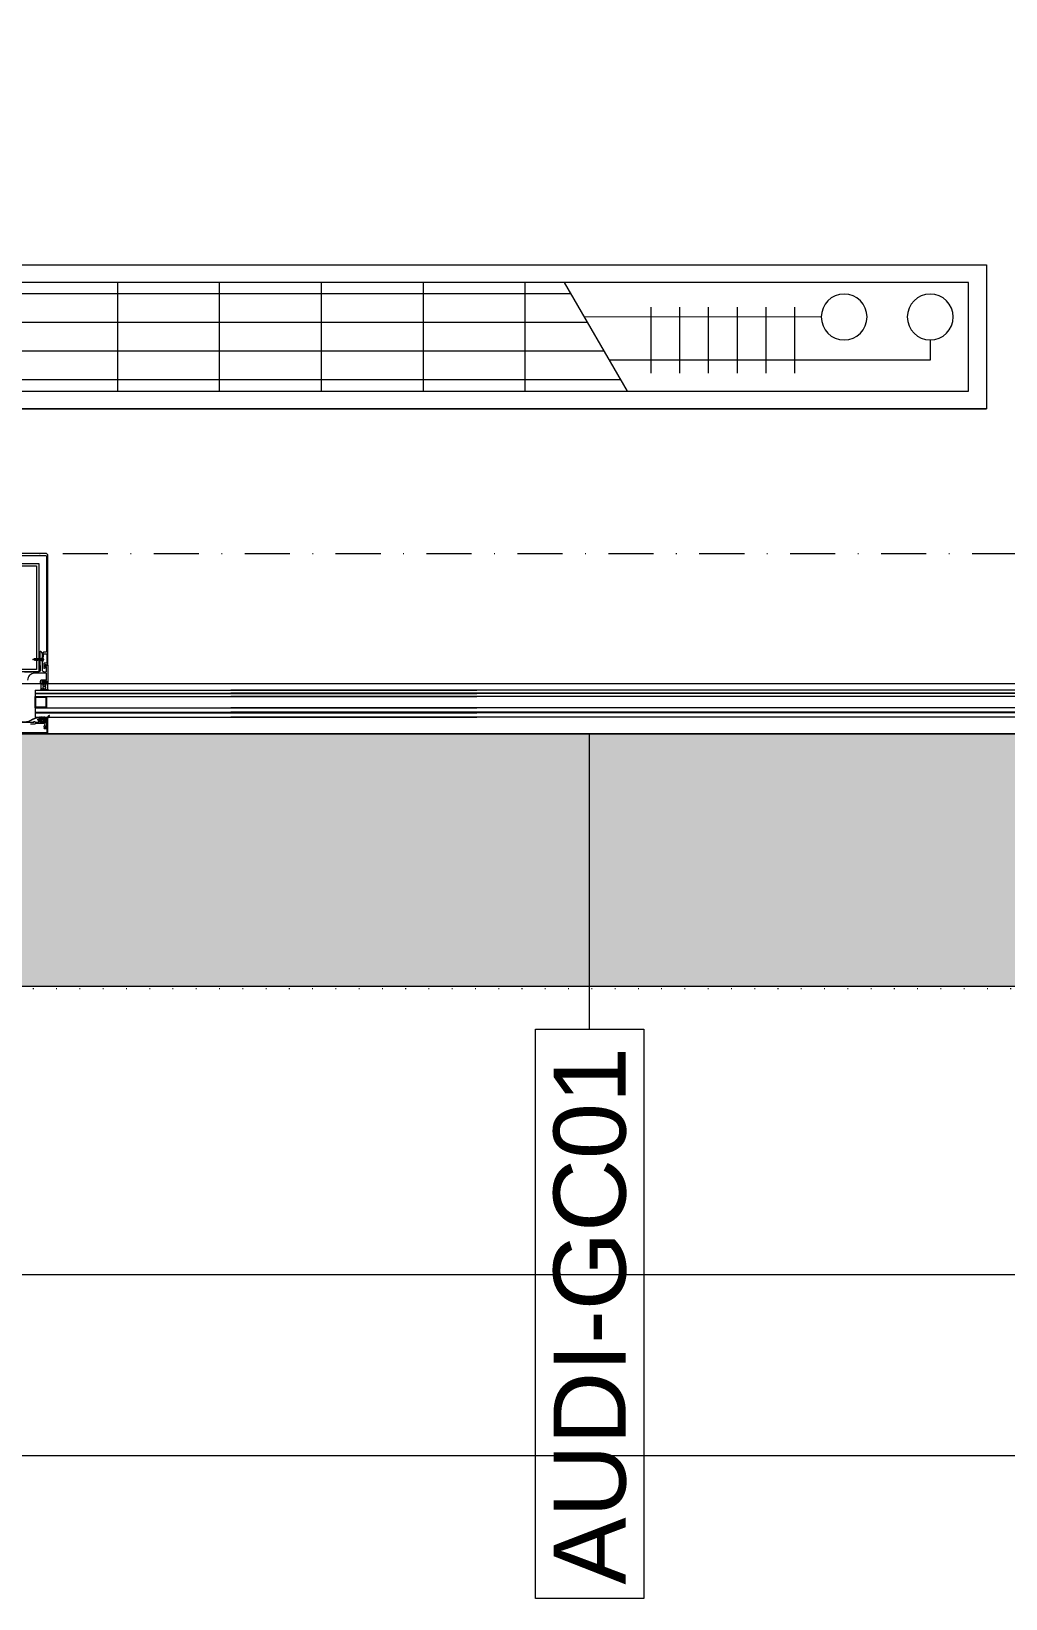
# Model space of a CAD drawing. Extents: x -1701 to 23780, y -363 to 7742.
# Drawn here: x 2390.1 to 2525.2, y 200.1 to 417.3 of the extents above; entities that cross this region are included whole.
import ezdxf
from ezdxf.enums import TextEntityAlignment as Align

# ---------------------------------------------------------------- set-up
doc = ezdxf.new("R2010")
doc.units = 0
doc.header["$LTSCALE"] = 25
doc.header["$MEASUREMENT"] = 0
doc.header["$PDMODE"] = 1
doc.linetypes.add('Audi$0$DASHDOT2', pattern=[0.5, 0.25, -0.125, 0, -0.125])
doc.linetypes.add('Audi$0$DOT2', pattern=[0.125, 0, -0.125])
doc.layers.get('0').update_dxf_attribs({"color": 9, "lineweight": 9})
doc.layers.get('Defpoints').update_dxf_attribs({"color": 9, "lineweight": 9})
for name, color, linetype, lineweight in [('Audi$0$06D', 8, 'Continuous', 9), ('Audi$0$09', 8, 'Continuous', 9), ('Audi$0$10', 8, 'Continuous', 9), ('Audi$0$15', 8, 'Continuous', 9), ('Audi$0$20', 8, 'Audi$0$DOT2', 9), ('Audi$0$22', 8, 'Continuous', 9), ('Audi$0$24', 8, 'Audi$0$DASHDOT2', 9), ('Audi$0$25', 8, 'Continuous', 9), ('Audi$0$32', 8, 'Continuous', 9)]:
    doc.layers.add(name, color=color, linetype=linetype, lineweight=lineweight)
doc.styles.add('Audi$0$Arial', font='arial.ttf', dxfattribs={"height": 2.5})
doc.styles.add('Audi$0$MuuM_TEXT-STANDART', font='ARIALN.TTF')
doc.dimstyles.new('Audi$0$MuuM_DIM50', dxfattribs={"dimscale": 5, "dimtxt": 2, "dimasz": 1, "dimexe": 1, "dimexo": 1, "dimgap": 1, "dimtad": 1, "dimdec": 1, "dimrnd": 0.5, "dimdsep": 46, "dimtxsty": 'Audi$0$MuuM_TEXT-STANDART', "dimblk": 'Audi$0$_ArchTick', "dimcen": 0, "dimdle": 0.15, "dimclrd": 256, "dimclre": 256, "dimclrt": 256, "dimadec": 0, "dimazin": 0, "dimtfac": 5, "dimtdec": 1, "dimtix": 1, "dimtmove": 2, "dimatfit": 3, "dimldrblk": 'Audi$0$_Dot', "dimfxl": 3, "dimfxlon": 1, "dimtolj": 1, "dimlwd": -1, "dimlwe": -1, "dimarcsym": 0})

# ---------------------------------------------------------------- blocks, each defined once
blk = doc.blocks.new('Audi$0$p-konvektor_audi')
for p, q in [((250, 89.48), (0, 89.47)), ((250, 89.47), (0, 89.48)), ((0, 89.48), (0, 69.47)), ((250, 69.47), (250, 89.47)), ((16.61, 71.95), (16.6, 86.99)), ((30.73, 71.95), (30.72, 86.99)), ((44.85, 71.95), (44.84, 86.99)), ((58.96, 71.95), (58.96, 86.99)), ((73.08, 71.95), (73.08, 86.99)), ((87.2, 71.95), (87.2, 86.99)), ((101.32, 71.95), (101.32, 86.99)), ((115.44, 71.95), (115.44, 86.99)), ((129.56, 71.95), (129.56, 86.99)), ((143.68, 71.95), (143.68, 86.98)), ((157.8, 71.95), (157.8, 86.98)), ((171.92, 71.94), (171.92, 86.98)), ((186.04, 71.94), (186.04, 86.98)), ((191.48, 71.95), (200.19, 86.99)), ((199.29, 85.44), (2.49, 85.42)), ((242.21, 82.69), (197.7, 82.69)), ((203.55, 84.5), (203.55, 75.36)), ((207.52, 84.5), (207.52, 75.36)), ((211.5, 84.5), (211.5, 75.36)), ((215.48, 84.5), (215.48, 75.36)), ((219.45, 84.5), (219.45, 75.36)), ((223.43, 84.5), (223.43, 75.36)), ((242.21, 79.91), (242.21, 82.69)), ((196.99, 81.46), (2.49, 81.45)), ((194.68, 77.48), (2.49, 77.47)), ((227.1, 76.72), (194.25, 76.73)), ((192.38, 73.51), (2.49, 73.49)), ((0, 69.47), (250, 69.47))]:
    blk.add_line(p, q)
for points in [[(250, 89.47), (0, 89.47), (0, 69.47), (250, 69.47)], [(247.51, 86.99), (247.51, 71.95), (2.49, 71.95), (2.49, 86.99)]]:
    blk.add_lwpolyline(points, close=True)
for centre in [(230.28, 76.72), (242.21, 76.72)]:
    blk.add_circle(centre, 3.18)
blk = doc.blocks.new('*U4860')
at = {"layer": 'Audi$0$10'}
h = blk.add_hatch(dxfattribs=at)
h.set_pattern_fill('LINE', color=256, scale=0.666667, angle=585, style=0)
h.set_pattern_definition([(45, (-54.08257, -143.59187), (-0.058925565, 0.058925565), [])])
edge = h.paths.add_edge_path()
edge.add_arc((3.72, -23.02), 0.625, 117.2, 157.3388)
edge.add_arc((3, -22.7), 0.162, 270.1027, 332.96, ccw=False)
edge.add_line((3, -22.86), (2.92, -22.86))
edge.add_line((2.92, -22.86), (2.91, -22.86))
edge.add_line((2.91, -22.86), (2.9, -22.86))
edge.add_line((2.9, -22.86), (2.89, -22.86))
edge.add_line((2.89, -22.86), (2.89, -22.86))
edge.add_line((2.89, -22.86), (2.88, -22.85))
edge.add_line((2.88, -22.85), (2.87, -22.85))
edge.add_line((2.87, -22.85), (2.87, -22.84))
edge.add_line((2.87, -22.84), (2.86, -22.84))
edge.add_line((2.86, -22.84), (2.86, -22.83))
edge.add_line((2.86, -22.83), (2.86, -22.81))
edge.add_line((2.86, -22.81), (2.86, -22.74))
edge.add_line((2.86, -22.74), (2.86, -22.73))
edge.add_line((2.86, -22.73), (2.86, -22.73))
edge.add_line((2.86, -22.73), (2.86, -22.73))
edge.add_line((2.86, -22.73), (2.86, -22.73))
edge.add_line((2.86, -22.73), (2.85, -22.72))
edge.add_line((2.85, -22.72), (2.85, -22.72))
edge.add_line((2.85, -22.72), (2.85, -22.72))
edge.add_line((2.85, -22.72), (2.84, -22.72))
edge.add_line((2.84, -22.72), (2.84, -22.72))
edge.add_line((2.84, -22.72), (2.76, -22.72))
edge.add_line((2.76, -22.72), (2.76, -22.72))
edge.add_line((2.76, -22.72), (2.75, -22.72))
edge.add_line((2.75, -22.72), (2.75, -22.72))
edge.add_line((2.75, -22.72), (2.75, -22.72))
edge.add_line((2.75, -22.72), (2.74, -22.72))
edge.add_line((2.74, -22.72), (2.74, -22.73))
edge.add_line((2.74, -22.73), (2.74, -22.73))
edge.add_line((2.74, -22.73), (2.74, -22.73))
edge.add_line((2.74, -22.73), (2.74, -22.74))
edge.add_line((2.74, -22.74), (2.74, -22.81))
edge.add_line((2.74, -22.81), (2.74, -22.82))
edge.add_line((2.74, -22.82), (2.74, -22.83))
edge.add_line((2.74, -22.83), (2.73, -22.84))
edge.add_line((2.73, -22.84), (2.73, -22.84))
edge.add_line((2.73, -22.84), (2.72, -22.85))
edge.add_line((2.72, -22.85), (2.72, -22.85))
edge.add_line((2.72, -22.85), (2.71, -22.86))
edge.add_line((2.71, -22.86), (2.7, -22.86))
edge.add_line((2.7, -22.86), (2.69, -22.86))
edge.add_line((2.69, -22.86), (2.68, -22.86))
edge.add_line((2.68, -22.86), (2.67, -22.86))
edge.add_line((2.67, -22.86), (2.67, -22.86))
edge.add_line((2.67, -22.86), (2.66, -22.85))
edge.add_line((2.66, -22.85), (2.65, -22.85))
edge.add_line((2.65, -22.85), (2.65, -22.84))
edge.add_line((2.65, -22.84), (2.64, -22.84))
edge.add_line((2.64, -22.84), (2.64, -22.83))
edge.add_line((2.64, -22.83), (2.64, -22.81))
edge.add_line((2.64, -22.81), (2.64, -22.74))
edge.add_line((2.64, -22.74), (2.64, -22.73))
edge.add_line((2.64, -22.73), (2.64, -22.73))
edge.add_line((2.64, -22.73), (2.64, -22.73))
edge.add_line((2.64, -22.73), (2.64, -22.73))
edge.add_line((2.64, -22.73), (2.63, -22.72))
edge.add_line((2.63, -22.72), (2.63, -22.72))
edge.add_line((2.63, -22.72), (2.63, -22.72))
edge.add_line((2.63, -22.72), (2.62, -22.72))
edge.add_line((2.62, -22.72), (2.62, -22.72))
edge.add_line((2.62, -22.72), (2.54, -22.72))
edge.add_line((2.54, -22.72), (2.54, -22.72))
edge.add_line((2.54, -22.72), (2.53, -22.72))
edge.add_line((2.53, -22.72), (2.53, -22.72))
edge.add_line((2.53, -22.72), (2.53, -22.72))
edge.add_line((2.53, -22.72), (2.52, -22.72))
edge.add_line((2.52, -22.72), (2.52, -22.73))
edge.add_line((2.52, -22.73), (2.52, -22.73))
edge.add_line((2.52, -22.73), (2.52, -22.73))
edge.add_line((2.52, -22.73), (2.52, -22.74))
edge.add_line((2.52, -22.74), (2.52, -22.81))
edge.add_line((2.52, -22.81), (2.52, -22.82))
edge.add_line((2.52, -22.82), (2.52, -22.83))
edge.add_line((2.52, -22.83), (2.51, -22.84))
edge.add_line((2.51, -22.84), (2.51, -22.84))
edge.add_line((2.51, -22.84), (2.5, -22.85))
edge.add_line((2.5, -22.85), (2.5, -22.85))
edge.add_line((2.5, -22.85), (2.49, -22.86))
edge.add_line((2.49, -22.86), (2.48, -22.86))
edge.add_line((2.48, -22.86), (2.47, -22.86))
edge.add_line((2.47, -22.86), (2.46, -22.86))
edge.add_line((2.46, -22.86), (2.45, -22.86))
edge.add_line((2.45, -22.86), (2.45, -22.86))
edge.add_line((2.45, -22.86), (2.44, -22.85))
edge.add_line((2.44, -22.85), (2.43, -22.85))
edge.add_line((2.43, -22.85), (2.43, -22.84))
edge.add_line((2.43, -22.84), (2.42, -22.84))
edge.add_line((2.42, -22.84), (2.42, -22.83))
edge.add_line((2.42, -22.83), (2.42, -22.81))
edge.add_line((2.42, -22.81), (2.42, -22.74))
edge.add_line((2.42, -22.74), (2.42, -22.73))
edge.add_line((2.42, -22.73), (2.42, -22.73))
edge.add_line((2.42, -22.73), (2.42, -22.73))
edge.add_line((2.42, -22.73), (2.42, -22.73))
edge.add_line((2.42, -22.73), (2.41, -22.72))
edge.add_line((2.41, -22.72), (2.41, -22.72))
edge.add_line((2.41, -22.72), (2.41, -22.72))
edge.add_line((2.41, -22.72), (2.4, -22.72))
edge.add_line((2.4, -22.72), (2.4, -22.72))
edge.add_line((2.4, -22.72), (2.32, -22.72))
edge.add_line((2.32, -22.72), (2.32, -22.72))
edge.add_line((2.32, -22.72), (2.31, -22.72))
edge.add_line((2.31, -22.72), (2.31, -22.72))
edge.add_line((2.31, -22.72), (2.31, -22.72))
edge.add_line((2.31, -22.72), (2.3, -22.72))
edge.add_line((2.3, -22.72), (2.3, -22.73))
edge.add_line((2.3, -22.73), (2.3, -22.73))
edge.add_line((2.3, -22.73), (2.3, -22.73))
edge.add_line((2.3, -22.73), (2.3, -22.74))
edge.add_line((2.3, -22.74), (2.3, -22.81))
edge.add_line((2.3, -22.81), (2.3, -22.82))
edge.add_line((2.3, -22.82), (2.3, -22.83))
edge.add_line((2.3, -22.83), (2.29, -22.84))
edge.add_line((2.29, -22.84), (2.29, -22.84))
edge.add_line((2.29, -22.84), (2.28, -22.85))
edge.add_line((2.28, -22.85), (2.28, -22.85))
edge.add_line((2.28, -22.85), (2.27, -22.86))
edge.add_line((2.27, -22.86), (2.26, -22.86))
edge.add_line((2.26, -22.86), (2.25, -22.86))
edge.add_line((2.25, -22.86), (2.24, -22.86))
edge.add_line((2.24, -22.86), (2.23, -22.86))
edge.add_line((2.23, -22.86), (2.23, -22.86))
edge.add_line((2.23, -22.86), (2.22, -22.85))
edge.add_line((2.22, -22.85), (2.21, -22.85))
edge.add_line((2.21, -22.85), (2.21, -22.84))
edge.add_line((2.21, -22.84), (2.2, -22.84))
edge.add_line((2.2, -22.84), (2.2, -22.83))
edge.add_line((2.2, -22.83), (2.2, -22.81))
edge.add_line((2.2, -22.81), (2.2, -22.74))
edge.add_line((2.2, -22.74), (2.2, -22.73))
edge.add_line((2.2, -22.73), (2.2, -22.73))
edge.add_line((2.2, -22.73), (2.2, -22.73))
edge.add_line((2.2, -22.73), (2.2, -22.73))
edge.add_line((2.2, -22.73), (2.19, -22.72))
edge.add_line((2.19, -22.72), (2.19, -22.72))
edge.add_line((2.19, -22.72), (2.19, -22.72))
edge.add_line((2.19, -22.72), (2.18, -22.72))
edge.add_line((2.18, -22.72), (2.18, -22.72))
edge.add_line((2.18, -22.72), (2.1, -22.72))
edge.add_line((2.1, -22.72), (2.1, -22.72))
edge.add_line((2.1, -22.72), (2.09, -22.72))
edge.add_line((2.09, -22.72), (2.09, -22.72))
edge.add_line((2.09, -22.72), (2.09, -22.72))
edge.add_line((2.09, -22.72), (2.08, -22.72))
edge.add_line((2.08, -22.72), (2.08, -22.73))
edge.add_line((2.08, -22.73), (2.08, -22.73))
edge.add_line((2.08, -22.73), (2.08, -22.73))
edge.add_line((2.08, -22.73), (2.08, -22.74))
edge.add_line((2.08, -22.74), (2.08, -22.99))
edge.add_arc((2.11, -22.99), 0.03, 180, 270)
edge.add_line((2.11, -23.02), (2.29, -23.02))
edge.add_line((2.29, -23.02), (2.29, -23.19))
edge.add_line((2.29, -23.19), (2.22, -23.21))
edge.add_arc((2.23, -23.26), 0.05, 104.5985, 212.0394)
edge.add_arc((2.27, -23.23), 0.1, 212.0394, 243.6122)
edge.add_arc((2.52, -22.73), 0.662, 243.6122, 296.3878)
edge.add_arc((2.77, -23.23), 0.1, 296.3878, 327.9606)
edge.add_arc((2.82, -23.26), 0.05, 327.9606, 435.4015)
edge.add_line((2.83, -23.21), (2.75, -23.19))
edge.add_line((2.75, -23.19), (2.75, -23.02))
edge.add_line((2.75, -23.02), (3.17, -23.02))
edge.add_arc((3.17, -22.97), 0.05, 270, 346.8402)
edge.add_arc((3.97, -23.12), 0.763, 128.6618, 169.1202, ccw=False)
edge.add_arc((3.45, -22.51), 0.0486, 333.0293, 465.4317)
edge = h.paths.add_edge_path(flags=16)
edge.add_arc((2.62, -23.22), 0.03, 280.824, 360)
edge.add_line((2.65, -23.22), (2.65, -23.05))
edge.add_arc((2.62, -23.05), 0.03, 360, 450)
edge.add_line((2.62, -23.02), (2.42, -23.02))
edge.add_arc((2.42, -23.05), 0.03, 90, 180)
edge.add_line((2.39, -23.05), (2.39, -23.22))
edge.add_arc((2.42, -23.22), 0.03, 180, 259.176)
edge.add_arc((2.52, -22.69), 0.562, 259.176, 280.824)
for p, q in [((1.17, -14.71), (1.18, -14.7)), ((1.18, -14.72), (1.17, -14.71)), ((1.18, -14.7), (1.36, -14.62)), ((1.41, -14.81), (1.18, -14.72)), ((1.4, -14.61), (1.31, -14.77)), ((1.31, -14.77), (1.36, -14.62)), ((1.36, -14.62), (1.38, -14.59)), ((1.38, -14.59), (1.36, -14.68)), ((1.36, -14.68), (1.37, -14.66)), ((1.37, -14.66), (1.39, -14.59)), ((1.38, -14.59), (1.39, -14.59)), ((1.39, -14.59), (1.4, -14.61)), ((1.4, -14.61), (1.44, -14.59)), ((1.41, -14.82), (1.46, -14.59)), ((1.41, -14.82), (1.41, -14.81)), ((1.43, -14.85), (1.41, -14.82)), ((1.48, -14.56), (1.43, -14.85)), ((1.44, -14.85), (1.43, -14.85)), ((1.44, -14.85), (1.49, -14.56)), ((1.44, -14.59), (1.46, -14.59)), ((1.46, -14.82), (1.44, -14.85)), ((1.46, -14.59), (1.48, -14.56)), ((1.51, -14.82), (1.46, -14.82)), ((1.48, -14.56), (1.49, -14.56)), ((1.49, -14.56), (1.51, -14.59)), ((1.51, -14.82), (1.55, -14.59)), ((1.51, -14.59), (1.55, -14.59)), ((1.53, -14.85), (1.51, -14.82)), ((1.53, -14.85), (1.58, -14.56)), ((1.57, -14.56), (1.53, -14.85)), ((1.55, -14.82), (1.53, -14.85)), ((1.55, -14.82), (1.53, -14.85)), ((1.53, -14.85), (1.53, -14.85)), ((1.55, -14.59), (1.57, -14.56)), ((1.6, -14.59), (1.55, -14.82)), ((1.6, -14.82), (1.55, -14.82)), ((1.58, -14.56), (1.57, -14.56)), ((1.58, -14.56), (1.6, -14.59)), ((1.6, -14.82), (1.65, -14.59)), ((1.6, -14.59), (1.65, -14.59)), ((1.62, -14.85), (1.6, -14.82)), ((1.67, -14.56), (1.62, -14.85)), ((1.63, -14.85), (1.62, -14.85)), ((1.63, -14.85), (1.68, -14.56)), ((1.65, -14.82), (1.63, -14.85)), ((1.65, -14.82), (1.63, -14.85)), ((1.65, -14.59), (1.67, -14.56)), ((1.7, -14.59), (1.65, -14.82)), ((1.7, -14.82), (1.65, -14.82)), ((1.68, -14.56), (1.67, -14.56)), ((1.68, -14.56), (1.7, -14.59)), ((1.75, -14.59), (1.7, -14.59)), ((1.7, -14.82), (1.75, -14.59)), ((1.72, -14.85), (1.7, -14.82)), ((1.77, -14.56), (1.72, -14.85)), ((1.73, -14.85), (1.72, -14.85)), ((1.73, -14.85), (1.78, -14.56)), ((1.75, -14.82), (1.73, -14.85)), ((1.75, -14.82), (1.73, -14.85)), ((1.75, -14.59), (1.77, -14.56)), ((1.8, -14.59), (1.75, -14.82)), ((1.75, -14.82), (1.8, -14.82)), ((1.78, -14.56), (1.77, -14.56)), ((1.78, -14.56), (1.8, -14.59)), ((1.8, -14.82), (1.84, -14.59)), ((1.8, -14.59), (1.84, -14.59)), ((1.82, -14.85), (1.8, -14.82)), ((1.82, -14.85), (1.87, -14.56)), ((1.86, -14.56), (1.82, -14.85)), ((1.84, -14.82), (1.82, -14.85)), ((1.84, -14.82), (1.82, -14.85)), ((1.82, -14.85), (1.82, -14.85)), ((1.84, -14.59), (1.86, -14.56)), ((1.89, -14.59), (1.84, -14.82)), ((1.89, -14.82), (1.84, -14.82)), ((1.86, -14.56), (1.87, -14.56)), ((1.87, -14.56), (1.89, -14.59)), ((1.89, -14.59), (1.94, -14.59)), ((1.89, -14.82), (1.94, -14.59)), ((1.91, -14.85), (1.89, -14.82)), ((1.96, -14.56), (1.91, -14.85)), ((1.92, -14.85), (1.91, -14.85)), ((1.92, -14.85), (1.97, -14.56)), ((1.94, -14.82), (1.92, -14.85)), ((1.94, -14.82), (1.92, -14.85)), ((1.94, -14.59), (1.96, -14.56)), ((1.99, -14.59), (1.94, -14.82)), ((1.99, -14.82), (1.94, -14.82)), ((1.99, -14.82), (1.94, -14.82)), ((1.97, -14.56), (1.96, -14.56)), ((1.97, -14.56), (1.99, -14.59)), ((2.18, -14.59), (1.99, -14.59)), ((1.99, -14.82), (2.04, -14.59)), ((2.01, -14.85), (1.99, -14.82)), ((2.06, -14.56), (2.01, -14.85)), ((2.02, -14.85), (2.01, -14.85)), ((2.02, -14.85), (2.07, -14.56)), ((2.04, -14.82), (2.02, -14.85)), ((2.04, -14.82), (2.02, -14.85)), ((2.04, -14.59), (2.06, -14.56)), ((2.09, -14.59), (2.04, -14.82)), ((2.04, -14.82), (2.23, -14.82)), ((2.09, -14.82), (2.04, -14.82)), ((2.09, -14.82), (2.04, -14.82)), ((2.06, -14.56), (2.07, -14.56)), ((2.07, -14.56), (2.09, -14.59)), ((2.09, -14.82), (2.13, -14.59)), ((2.09, -14.59), (2.13, -14.59)), ((2.11, -14.85), (2.09, -14.82)), ((2.15, -14.56), (2.11, -14.85)), ((2.11, -14.85), (2.16, -14.56)), ((2.13, -14.82), (2.11, -14.85)), ((2.13, -14.82), (2.11, -14.85)), ((2.11, -14.85), (2.11, -14.85)), ((2.13, -14.59), (2.15, -14.56)), ((2.18, -14.59), (2.13, -14.82)), ((2.18, -14.82), (2.13, -14.82)), ((2.18, -14.82), (2.13, -14.82)), ((2.15, -14.56), (2.16, -14.56)), ((2.16, -14.56), (2.18, -14.59)), ((2.18, -14.82), (2.23, -14.59)), ((2.18, -14.59), (2.23, -14.59)), ((2.2, -14.85), (2.18, -14.82)), ((2.25, -14.56), (2.2, -14.85)), ((2.21, -14.85), (2.2, -14.85)), ((2.21, -14.85), (2.26, -14.56)), ((2.23, -14.82), (2.21, -14.85)), ((2.23, -14.82), (2.21, -14.85)), ((2.23, -14.59), (2.25, -14.56)), ((2.28, -14.59), (2.23, -14.82)), ((2.28, -14.82), (2.23, -14.82)), ((2.25, -14.56), (2.26, -14.56)), ((2.26, -14.56), (2.28, -14.59)), ((2.28, -14.59), (2.33, -14.59)), ((2.28, -14.82), (2.33, -14.59)), ((2.3, -14.85), (2.28, -14.82)), ((2.35, -14.56), (2.3, -14.85)), ((2.31, -14.85), (2.3, -14.85)), ((2.31, -14.85), (2.35, -14.56)), ((2.33, -14.82), (2.31, -14.85)), ((2.33, -14.82), (2.31, -14.85)), ((2.33, -14.59), (2.35, -14.56)), ((2.37, -14.59), (2.33, -14.82)), ((2.33, -14.82), (2.37, -14.82)), ((2.35, -14.56), (2.35, -14.56)), ((2.35, -14.56), (2.37, -14.59)), ((2.37, -14.59), (2.42, -14.59)), ((2.37, -14.82), (2.42, -14.59)), ((2.39, -14.85), (2.37, -14.82)), ((2.44, -14.56), (2.39, -14.85)), ((2.4, -14.85), (2.39, -14.85)), ((2.4, -14.85), (2.45, -14.56)), ((2.42, -14.82), (2.4, -14.85)), ((2.42, -14.82), (2.4, -14.85)), ((2.42, -14.59), (2.44, -14.56)), ((2.45, -14.69), (2.42, -14.82)), ((2.42, -14.82), (2.45, -14.82)), ((2.44, -14.56), (2.45, -14.56)), ((2.56, -14.43), (2.45, -14.43)), ((2.45, -14.98), (2.45, -14.43)), ((2.56, -14.98), (2.45, -14.98))]:
    blk.add_line(p, q, dxfattribs=at)
for points in [[(-2.95, -0.3), (2.95, -0.3), (2.95, -0.3, -0.414214), (3.05, -0.4), (3.05, -13.71), (2.64, -13.71, 0.267949), (2.62, -13.72), (2.47, -13.97, 0.131652), (2.47, -13.99), (2.47, -14.12, 0.131652), (2.47, -14.13), (2.58, -14.31, 0.267949), (2.6, -14.33), (2.64, -14.33, 0.414214), (2.67, -14.3), (2.67, -14.03), (2.74, -13.91), (3.1, -13.91), (3.1, -15.21), (2.75, -15.21, 0.414214), (2.7, -15.26), (2.7, -15.89, 0.650971), (2.78, -15.92), (2.95, -15.77, 0.508142), (2.95, -15.72), (2.88, -15.69), (2.88, -15.41), (3.05, -15.41, 0.432363), (3.15, -15.5), (3.22, -15.5, 0.477393), (3.25, -15.48), (3.25, -0.3, 0.414214), (2.95, 0), (2.95, 0), (-2.95, 0, 0.414214)], [(0, -16.41), (1.95, -16.41, 0.414214), (2.25, -16.11), (2.25, -15.61), (2.2, -15.5), (2.2, -13.57, -0.767327), (2.26, -13.55), (2.45, -13.89), (2.45, -14.68), (2.42, -14.71), (2.45, -14.74), (2.45, -16.11, 0.414214), (2.75, -16.41), (2.97, -16.41, 0.414214), (3.07, -16.31), (3.07, -15.66), (2.93, -15.66, -0.414214), (2.9, -15.63), (2.9, -15.61, -0.414214), (3, -15.51), (3.22, -15.51, -0.414214), (3.25, -15.54), (3.25, -16.61), (3.25, -18.08, -0.414214), (3.22, -18.11), (3.05, -18.11, -0.414214), (2.95, -18.01), (2.95, -17.99), (3.1, -17.99), (3.1, -17.69), (2.78, -17.69), (2.75, -17.66), (2.72, -17.69), (2.4, -17.69), (2.4, -17.99), (2.55, -17.99), (2.55, -18.01, -0.414214), (2.45, -18.11), (2.35, -18.11, -0.414214), (2.25, -18.01), (2.25, -17.69, -0.414214), (2.41, -17.53), (2.97, -17.53, 0.414214), (3.07, -17.43), (3.07, -16.71, 0.414214), (2.97, -16.61), (1.4, -16.61, 0.414214), (0.45, -17.56)], [(-1.3, -23.38), (1.3, -23.38), (1.3, -23.31, -0.414214), (1.33, -23.28), (1.42, -23.28, -0.414214), (1.45, -23.31), (1.45, -23.38), (2, -23.38), (2, -23.13), (1.88, -23.13, -0.414214), (1.85, -23.1), (1.85, -23.03, -0.414214), (1.9, -22.98), (2.25, -22.98, -0.414214), (2.3, -23.03), (2.3, -23.1, -0.414214), (2.27, -23.13), (2.15, -23.13), (2.15, -23.38), (2.88, -23.38), (2.95, -23.13), (2.83, -23.13, -0.414214), (2.8, -23.1), (2.8, -23.03, -0.414214), (2.85, -22.98), (3.05, -22.98, -0.493145), (3.12, -23.07), (2.98, -23.57), (3.08, -23.62, -0.414214), (3.09, -23.66), (2.87, -24.04, -1), (2.74, -23.96), (2.9, -23.68), (2.71, -23.58), (1.55, -23.58), (1.46, -23.67, -0.198912), (1.44, -23.68), (0.83, -23.68)], [(3.25, -22.7), (3.25, -22.75), (2.45, -22.75, 0.10228), (1.16, -23.02, -0.152313), (0, -23.38, -0.152313), (-1.16, -23.02, 0.159108), (-1.84, -22.75), (-3.02, -22.75), (-3.02, -22.7), (-1.84, -22.7, -0.158967), (-1.13, -22.98, 0.152054), (0, -23.33, 0.152944), (1.13, -22.98, -0.10266), (2.45, -22.7), (3.25, -22.7)]]:
    blk.add_lwpolyline(points, format="xyb", dxfattribs=at)
for points in [[(-2, -1.41), (2, -1.41), (2, -16.41), (-2, -16.41)], [(-1.7, -1.71), (1.7, -1.71), (1.7, -16.11), (-1.7, -16.11)], [(1.47, -21.42), (1.47, -19.82), (3.07, -19.82), (3.07, -21.42)], [(1.57, -21.32), (1.57, -19.92), (2.97, -19.92), (2.97, -21.32)]]:
    blk.add_lwpolyline(points, close=True, dxfattribs=at)
for points in [[(1.51, -14.59), (1.46, -14.82)], [(2.65, -14.67), (2.63, -14.7), (2.63, -14.71), (2.65, -14.74)]]:
    blk.add_lwpolyline(points, dxfattribs=at)
for points in [[(3.04, -18.12, -0.414214), (2.94, -18.02), (2.94, -17.96), (3.06, -17.96), (3.06, -17.86, 0.333333), (2.46, -17.86), (2.46, -17.96), (2.58, -17.96), (2.58, -18.02, -0.414214), (2.48, -18.12), (2.26, -18.12), (2.26, -18.77), (2.3, -18.77, 0.307685), (2.36, -18.73, -1.128702), (2.42, -18.76, -0.201212), (2.26, -18.87, 0.978531), (2.26, -18.97, 0.1613), (2.46, -18.85, -0.307572), (2.49, -18.85), (2.68, -18.96, 0.8391), (2.7, -18.94), (2.62, -18.85, -0.8391), (2.64, -18.82), (2.9, -18.96, 0.8391), (2.92, -18.94), (2.84, -18.85, -0.8391), (2.86, -18.82), (3.12, -18.96, 0.8391), (3.14, -18.94), (3.06, -18.85, -0.8391), (3.08, -18.82), (3.34, -18.96, 0.8391), (3.36, -18.94), (3.28, -18.85, -0.176327), (3.26, -18.79), (3.26, -18.12)], [(2.84, -18.12), (2.84, -17.89, 0.375047), (2.81, -17.86, 0.067879), (2.7, -17.86, 0.375047), (2.68, -17.89), (2.68, -18.12, -0.298217), (2.62, -18.21, 0.298217), (2.56, -18.3), (2.56, -18.33, 0.414214), (2.59, -18.36), (2.93, -18.36, 0.414214), (2.96, -18.33), (2.96, -18.3, 0.298217), (2.9, -18.21, -0.298217)], [(2.56, -18.54), (2.56, -18.57, 1), (2.96, -18.57), (2.96, -18.54, 0.414214), (2.93, -18.51), (2.59, -18.51, 0.414214)], [(-3.1, -24.85), (-3.1, -24.28), (-2.78, -24.28, 1), (-2.78, -24.13), (-3.1, -24.13), (-3.1, -23.65), (-3.02, -23.6, 0.339454), (-3, -23.57), (-3.14, -23.04, 0.876976), (-3.25, -23.05), (-3.25, -25), (3.25, -25), (3.25, -23.05, 0.876976), (3.14, -23.04), (3, -23.57, 0.339454), (3.02, -23.6), (3.1, -23.65), (3.1, -24.13), (2.78, -24.13, 1), (2.78, -24.28), (3.1, -24.28), (3.1, -24.85)], [(3.44, -22.46, 0.176952), (3.15, -22.78, -0.281357), (3, -22.86), (2.92, -22.86), (2.91, -22.86), (2.9, -22.86), (2.89, -22.86), (2.89, -22.86), (2.88, -22.85), (2.87, -22.85), (2.87, -22.84), (2.86, -22.84), (2.86, -22.83), (2.86, -22.81), (2.86, -22.74), (2.86, -22.73), (2.86, -22.73), (2.86, -22.73), (2.86, -22.73), (2.85, -22.72), (2.85, -22.72), (2.85, -22.72), (2.84, -22.72), (2.84, -22.72), (2.76, -22.72), (2.76, -22.72), (2.75, -22.72), (2.75, -22.72), (2.75, -22.72), (2.74, -22.72), (2.74, -22.73), (2.74, -22.73), (2.74, -22.73), (2.74, -22.74), (2.74, -22.81), (2.74, -22.82), (2.74, -22.83), (2.73, -22.84), (2.73, -22.84), (2.72, -22.85), (2.72, -22.85), (2.71, -22.86), (2.7, -22.86), (2.69, -22.86), (2.68, -22.86), (2.67, -22.86), (2.67, -22.86), (2.66, -22.85), (2.65, -22.85), (2.65, -22.84), (2.64, -22.84), (2.64, -22.83), (2.64, -22.81), (2.64, -22.74), (2.64, -22.73), (2.64, -22.73), (2.64, -22.73), (2.64, -22.73), (2.63, -22.72), (2.63, -22.72), (2.63, -22.72), (2.62, -22.72), (2.62, -22.72), (2.54, -22.72), (2.54, -22.72), (2.53, -22.72), (2.53, -22.72), (2.53, -22.72), (2.52, -22.72), (2.52, -22.73), (2.52, -22.73), (2.52, -22.73), (2.52, -22.74), (2.52, -22.81), (2.52, -22.82), (2.52, -22.83), (2.51, -22.84), (2.51, -22.84), (2.5, -22.85), (2.5, -22.85), (2.49, -22.86), (2.48, -22.86), (2.47, -22.86), (2.46, -22.86), (2.45, -22.86), (2.45, -22.86), (2.44, -22.85), (2.43, -22.85), (2.43, -22.84), (2.42, -22.84), (2.42, -22.83), (2.42, -22.81), (2.42, -22.74), (2.42, -22.73), (2.42, -22.73), (2.42, -22.73), (2.42, -22.73), (2.41, -22.72), (2.41, -22.72), (2.41, -22.72), (2.4, -22.72), (2.4, -22.72), (2.32, -22.72), (2.32, -22.72), (2.31, -22.72), (2.31, -22.72), (2.31, -22.72), (2.3, -22.72), (2.3, -22.73), (2.3, -22.73), (2.3, -22.73), (2.3, -22.74), (2.3, -22.81), (2.3, -22.82), (2.3, -22.83), (2.29, -22.84), (2.29, -22.84), (2.28, -22.85), (2.28, -22.85), (2.27, -22.86), (2.26, -22.86), (2.25, -22.86), (2.24, -22.86), (2.23, -22.86), (2.23, -22.86), (2.22, -22.85), (2.21, -22.85), (2.21, -22.84), (2.2, -22.84), (2.2, -22.83), (2.2, -22.81), (2.2, -22.74), (2.2, -22.73), (2.2, -22.73), (2.2, -22.73), (2.2, -22.73), (2.19, -22.72), (2.19, -22.72), (2.19, -22.72), (2.18, -22.72), (2.18, -22.72), (2.1, -22.72), (2.1, -22.72), (2.09, -22.72), (2.09, -22.72), (2.09, -22.72), (2.08, -22.72), (2.08, -22.73), (2.08, -22.73), (2.08, -22.73), (2.08, -22.74), (2.08, -22.99, 0.414214), (2.11, -23.02), (2.29, -23.02), (2.29, -23.19), (2.22, -23.21, 0.506456), (2.19, -23.28, 0.13864), (2.23, -23.32, 0.234436), (2.82, -23.32, 0.13864), (2.86, -23.28, 0.506456), (2.83, -23.21), (2.75, -23.19), (2.75, -23.02), (3.17, -23.02, 0.348434), (3.22, -22.98, -0.17839), (3.49, -22.53, 0.651907)], [(2.63, -23.25, 0.359904), (2.65, -23.22), (2.65, -23.05, 0.414214), (2.62, -23.02), (2.42, -23.02, 0.414214), (2.39, -23.05), (2.39, -23.22, 0.359904), (2.42, -23.25, 0.094739)], [(2.63, -23.25, 0.359904), (2.65, -23.22), (2.65, -23.05, 0.414214), (2.62, -23.02), (2.42, -23.02, 0.414214), (2.39, -23.05), (2.39, -23.22, 0.359904), (2.42, -23.25, 0.094739)]]:
    blk.add_lwpolyline(points, format="xyb", close=True, dxfattribs=at)
for centre, start, end in [((2.13, -14.73), 7.5095, 35.2427), ((2.13, -14.68), 324.7573, 352.4905)]:
    blk.add_arc(centre, 0.521, start, end, dxfattribs=at)
at = {"layer": 'Audi$0$15'}
for p, q in [((-1.47, -18.95), (-204.74, -18.95)), ((-1.47, -19.35), (-204.74, -19.35)), ((-1.47, -19.42), (-204.74, -19.42)), ((1.47, -18.95), (1.47, -22.7)), ((1.47, -18.95), (62.7, -18.95)), ((1.47, -19.35), (62.7, -19.35)), ((1.47, -19.42), (62.7, -19.42)), ((-1.47, -19.82), (-204.74, -19.82)), ((-1.47, -21.42), (-204.74, -21.42)), ((1.47, -19.82), (62.7, -19.82)), ((1.47, -21.42), (62.7, -21.42)), ((-1.47, -22.02), (-204.74, -22.02)), ((-1.47, -22.1), (-204.74, -22.1)), ((-1.47, -22.7), (-204.74, -22.7)), ((1.47, -22.02), (62.7, -22.02)), ((1.47, -22.1), (62.7, -22.1)), ((1.47, -22.7), (62.7, -22.7))]:
    blk.add_line(p, q, dxfattribs=at)
blk = doc.blocks.new('Audi$0$_ArchTick')
at = {"color": 0, "linetype": 'ByBlock', "const_width": 0.15}
blk.add_lwpolyline([(-0.5, -0.5), (0.5, 0.5)], dxfattribs=at)
blk = doc.blocks.new('*D4762')
at = {"layer": 'Audi$0$25', "transparency": 16777216}
for p, q in [((-3500, -2580), (-3500, -2560)), ((0, -2580), (0, -2560)), ((-3500.75, -2565), (0.75, -2565))]:
    blk.add_line(p, q, dxfattribs=at)
at = {"layer": 'Defpoints', "color": 0, "transparency": 16777216}
for p in [(0, -2565), (-3500, -2590), (0, -2590)]:
    blk.add_point(p, dxfattribs=at)
at = {"layer": 'Audi$0$25', "transparency": 16777216, "xscale": 5, "yscale": 5, "zscale": 5, "rotation": 180}
blk.add_blockref('Audi$0$_ArchTick', (-3500, -2565), dxfattribs=at)
at = {"layer": 'Audi$0$25', "transparency": 16777216, "xscale": 5, "yscale": 5, "zscale": 5}
blk.add_blockref('Audi$0$_ArchTick', (0, -2565), dxfattribs=at)
at = {"layer": 'Audi$0$25', "transparency": 16777216, "insert": (-1750, -2554.89), "char_height": 10, "attachment_point": 5, "style": 'Audi$0$MuuM_TEXT-STANDART'}
blk.add_mtext('\\A1;3500', dxfattribs=at)
blk = doc.blocks.new('Audi$0$_Dot')
at = {"color": 0, "linetype": 'ByBlock', "lineweight": -2}
blk.add_line((-0.5, 0), (-1, 0), dxfattribs=at)
at = {"color": 0, "linetype": 'ByBlock', "const_width": 0.5}
blk.add_lwpolyline([(-0.25, 0, 1), (0.25, 0, 1)], format="xyb", close=True, dxfattribs=at)
blk = doc.blocks.new('*D4778')
at = {"layer": 'Audi$0$25', "transparency": 16777216}
for p, q in [((-2800, -2555), (-2800, -2535)), ((-2100, -2555), (-2100, -2535)), ((-2099.25, -2540), (-2800.75, -2540))]:
    blk.add_line(p, q, dxfattribs=at)
at = {"layer": 'Defpoints', "color": 0, "transparency": 16777216}
for p in [(-2800, -2540), (-2800, -2590), (-2100, -2590)]:
    blk.add_point(p, dxfattribs=at)
at = {"layer": 'Audi$0$25', "transparency": 16777216, "xscale": 5, "yscale": 5, "zscale": 5, "rotation": 180}
blk.add_blockref('Audi$0$_ArchTick', (-2800, -2540), dxfattribs=at)
at = {"layer": 'Audi$0$25', "transparency": 16777216, "xscale": 5, "yscale": 5, "zscale": 5}
blk.add_blockref('Audi$0$_ArchTick', (-2100, -2540), dxfattribs=at)
at = {"layer": 'Audi$0$25', "transparency": 16777216, "insert": (-2450, -2529.89), "char_height": 10, "attachment_point": 5, "style": 'Audi$0$MuuM_TEXT-STANDART'}
blk.add_mtext('\\A1;700', dxfattribs=at)
blk = doc.blocks.new('Audi$0$0_wallno')
blk.add_lwpolyline([(-7.84, 1.5), (7.942, 1.5), (7.942, -1.5), (-7.84, -1.5)], close=True)
blk.add_lwpolyline([(7.942, 0), (16.132, 0)])
at = {"style": 'Audi$0$Arial'}
blk.add_attdef('GENISLIK', text='', height=2, dxfattribs=at).set_placement((8.442, 0), align=Align.BOTTOM_LEFT)
blk.add_attdef('DUVARNO', text='', height=2, dxfattribs=at).set_placement((0, 0), align=Align.MIDDLE_CENTER)
blk.add_attdef('YUKSEKLIK', text='', height=2, dxfattribs=at).set_placement((8.442, -0.5), align=Align.TOP_LEFT)
blk = doc.blocks.new('Audi$0$P-AKS_AUDI')
at = {"layer": 'Audi$0$24'}
blk.add_lwpolyline([(-3840, -2440), (360, -2440)], dxfattribs=at)
at = {"layer": 'Audi$0$25'}
for base, p1, p2, picture, middle in [((-2800, -2540), (-2100, -2590), (-2800, -2590), '*D4778', (-2450, -2529.89)), ((0, -2565), (-3500, -2590), (0, -2590), '*D4762', (-1750, -2554.89))]:
    dim = blk.add_linear_dim(base=base, p1=p1, p2=p2, dimstyle='Audi$0$MuuM_DIM50', dxfattribs=at)
    dim.commit()
    dim.dimension.update_dxf_attribs({"geometry": picture, "text_midpoint": middle})
blk = doc.blocks.new('Audi$0$p-zemin kat')
at = {"layer": 'Audi$0$09'}
h = blk.add_hatch(dxfattribs=at)
h.set_pattern_fill('SQUARE', color=252, scale=20, style=0)
h.paths.add_polyline_path([(1719.56, 285), (3319.5, 285), (3319.5, 320), (1719.67, 320)])
at = {"layer": 'Audi$0$06D'}
for points in [[(3319.5, 326.92), (1724.23, 326.92)], [(1719.67, 320), (3319.5, 320)]]:
    blk.add_lwpolyline(points, dxfattribs=at)
blk.add_lwpolyline([(1719.56, 285), (3319.5, 285), (3319.5, 320), (1719.67, 320)], close=True, dxfattribs=at)
at = {"layer": 'Audi$0$20'}
blk.add_lwpolyline([(1719.56, 284.7), (4822.79, 284.7), (4822.79, 2034.32)], dxfattribs=at)
at = {"layer": 'Audi$0$10'}
for p in [(2389.17, 345), (2622.5, 345)]:
    blk.add_blockref('*U4860', p, dxfattribs=at)
at = {"layer": 'Audi$0$24'}
blk.add_blockref('Audi$0$P-AKS_AUDI', (4722.5, 2785), dxfattribs=at)
blk = doc.blocks.new('Audi')
at = {"layer": 'Audi$0$10'}
blk.add_blockref('Audi$0$p-zemin kat', (0, 0), dxfattribs=at)
at = {"layer": 'Audi$0$22'}
ref = blk.add_blockref('Audi$0$0_wallno', (2467.5, 239.34), dxfattribs=dict(at, xscale=5, yscale=5, zscale=5, rotation=90))
ref.add_attrib('DUVARNO', 'AUDI-GC01', dxfattribs={"layer": '0', "height": 10, "rotation": 90, "style": 'Audi$0$Arial'}).set_placement((2467.5, 239.34), align=Align.MIDDLE_CENTER)
at = {"layer": 'Audi$0$32', "xscale": -1, "rotation": 180}
blk.add_blockref('Audi$0$p-konvektor_audi', (2272.5, 454.48), dxfattribs=at)

msp = doc.modelspace()

# ---------------------------------------------------------------- block references
at = {"color": 6}
msp.add_blockref('Audi', (0, 0), dxfattribs=at)

doc.saveas('drawing.dxf')
